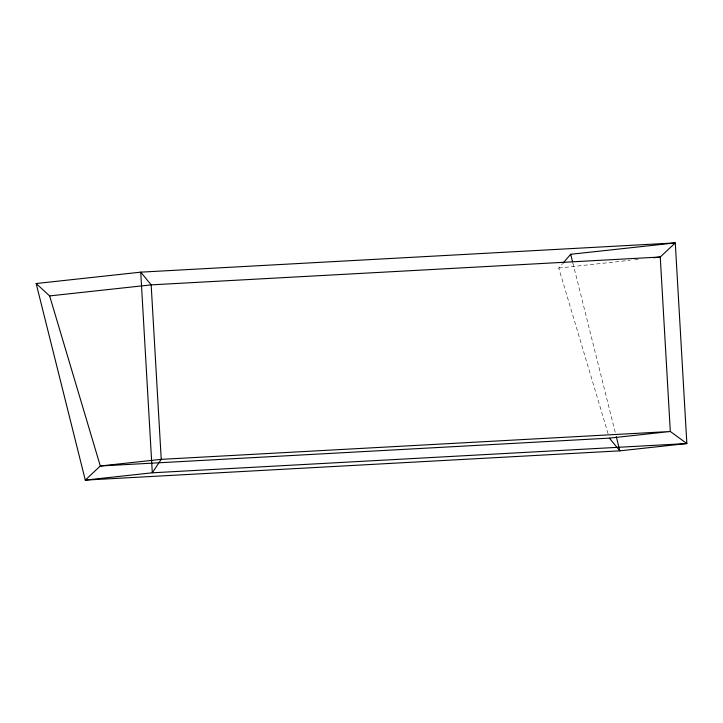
<?xml version="1.0" encoding="UTF-8"?>
<svg xmlns="http://www.w3.org/2000/svg" width="723" height="723" viewBox="0 0 723 723"><rect width="100%" height="100%" fill="white"/><g stroke="black" fill="none" stroke-linecap="round" stroke-linejoin="round"><path stroke-width="0.54" stroke-dasharray="3.62 2.71" d="M608.115 433.818L558.725 268.07L562.25 264.022M558.725 268.07L630.14 260.298M634.595 259.81L639.06 259.322M572.878 263.027L615.472 433.375"/><path stroke-width="1.08" d="M562.955 263.208L570.7 254.288L675.282 242.901L686.85 443.551L619.837 450.845L85.287 480.099L36.15 283.533L140.732 272.155L675.282 242.901L660.262 257.017L653.565 257.75M49.634 295.924L151.17 284.871L660.262 257.017L670.32 431.495L686.85 443.551L152.3 472.797L85.287 480.099L100.307 465.983L161.229 459.349L670.32 431.495L609.399 438.129L100.307 465.983L49.634 295.924L36.15 283.533M609.399 438.129L619.837 450.845L616.285 436.656M570.7 254.288L572.607 261.934M161.229 459.349L152.3 472.797L140.732 272.155L151.17 284.871L161.229 459.349"/></g></svg>
